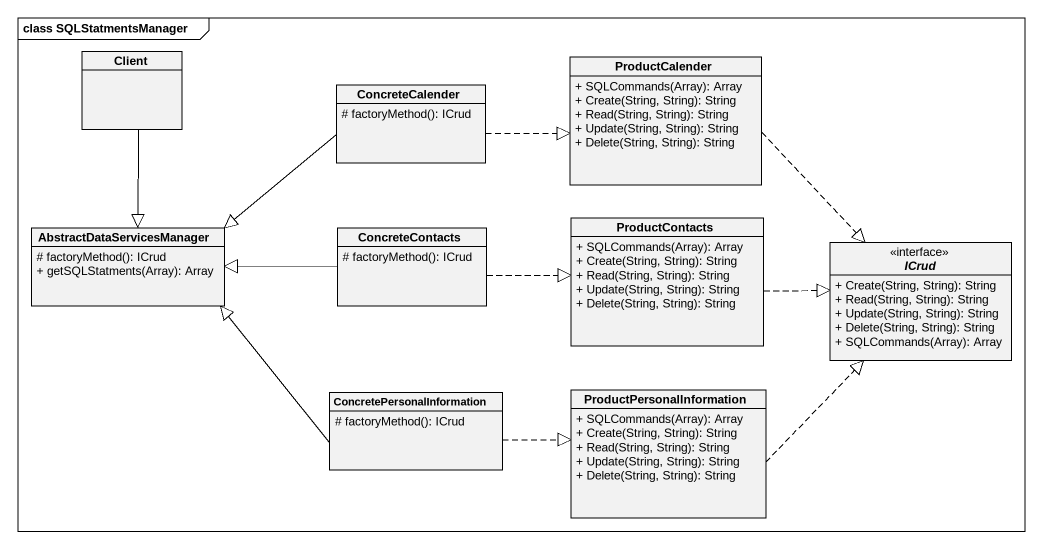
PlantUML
@startuml
mainframe class SQLStatmentsManager
hide circle
hide empty members
skinparam classAttributeIconSize 0
class Client
class ProductCalender {
  + SQLCommands(Array): Array
  + Create(String, String): String
  + Read(String, String): String
  + Update(String, String): String
  + Delete(String, String): String
}
class ConcreteCalender {
  # factoryMethod(): ICrud
}
class ProductContacts {
  + SQLCommands(Array): Array
  + Create(String, String): String
  + Read(String, String): String
  + Update(String, String): String
  + Delete(String, String): String
}
class AbstractDataServicesManager {
  # factoryMethod(): ICrud
  + getSQLStatments(Array): Array
}
class ConcreteContacts {
  # factoryMethod(): ICrud
}
interface ICrud <<interface>> {
  + Create(String, String): String
  + Read(String, String): String
  + Update(String, String): String
  + Delete(String, String): String
  + SQLCommands(Array): Array
}
class ConcretePersonalInformation {
  # factoryMethod(): ICrud
}
class ProductPersonalInformation {
  + SQLCommands(Array): Array
  + Create(String, String): String
  + Read(String, String): String
  + Update(String, String): String
  + Delete(String, String): String
}
Client --|> AbstractDataServicesManager
ProductCalender ..|> ICrud
ConcreteCalender .right.|> ProductCalender
ConcreteCalender -left-|> AbstractDataServicesManager
ProductContacts .right.|> ICrud
ConcreteContacts .right.|> ProductContacts
ConcreteContacts -left-|> AbstractDataServicesManager
ConcretePersonalInformation -left-|> AbstractDataServicesManager
ConcretePersonalInformation .right.|> ProductPersonalInformation
ProductPersonalInformation .up.|> ICrud
@enduml
